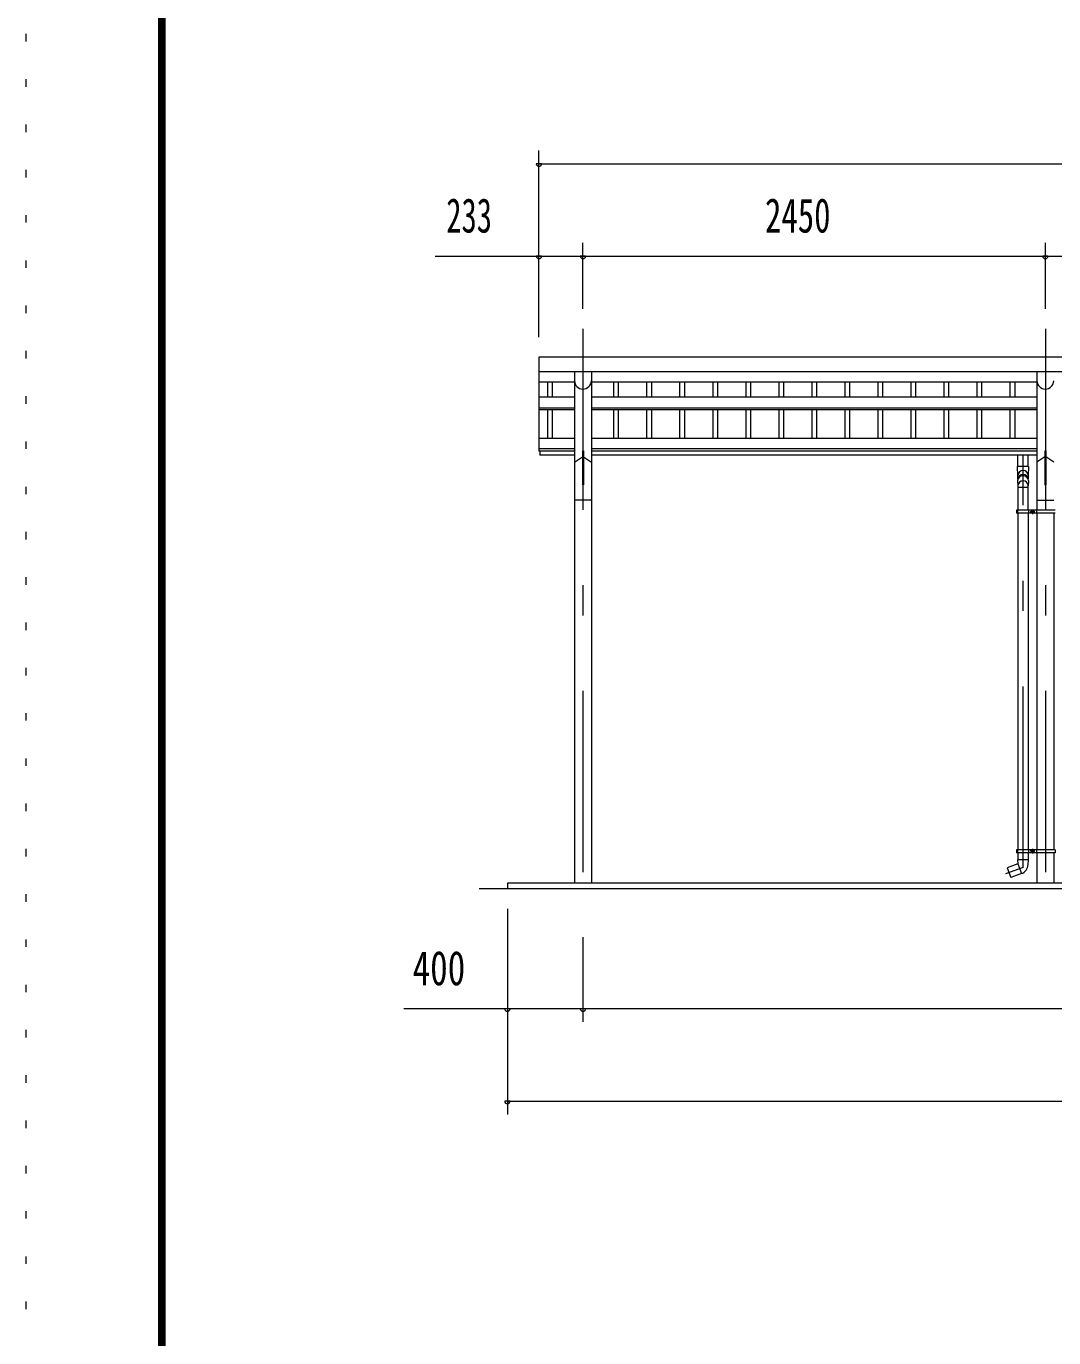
# Model space of a CAD drawing. Units: millimetres, scale not verified. Extents: x -31992 to 32005, y -14700 to 14700.
# Drawn here: x -9575 to -4131, y 748 to 7701 of the extents above; entities that cross this region are included whole.
import ezdxf
from ezdxf.enums import TextEntityAlignment as Align

# ---------------------------------------------------------------- set-up
doc = ezdxf.new("R2010")
doc.units = ezdxf.units.MM
doc.header["$LTSCALE"] = 80
doc.linetypes.add('USER3', pattern=[24, 12, -5, 2, -5])
doc.linetypes.add('USER4', pattern=[3, 0.5, -2.5])
for name, color, linetype, lineweight in [('0-2_1-07BOLD', 7, 'Continuous', 18), ('0-3_1-27CENTER', 3, 'USER3', 18), ('0-4_1-47THIN', 4, 'Continuous', 18), ('0-5_1-57DIM', 3, 'Continuous', 18), ('0-C_F-F1PAPER', 5, 'Continuous', 18), ('0-D_F-E_J_ADD', 5, 'USER4', 18)]:
    doc.layers.add(name, color=color, linetype=linetype, lineweight=lineweight)
doc.styles.add('ＭＳ ゴシック', font='')
doc.styles.get('ＭＳ ゴシック').set_extended_font_data('MS Gothic')

msp = doc.modelspace()

# ---------------------------------------------------------------- linework, layer by layer
at = {"layer": '0-2_1-07BOLD'}
for p, q in [((-6858.06, 5870.39), (3807.94, 5870.39)), ((-6669.61, 5870.39), (-6669.61, 3157.54)), ((-6580.51, 5870.39), (-6580.51, 3157.54)), ((-4219.61, 5870.39), (-4219.61, 5135.54)), ((-6669.61, 5815.14), (-6858.06, 5815.14)), ((-4219.61, 5815.14), (-6580.51, 5815.14)), ((-6858.06, 5735.83), (-6669.61, 5735.83)), ((-6580.51, 5735.83), (-4219.61, 5735.83)), ((-6858.06, 5678.13), (-6669.61, 5678.13)), ((-6858.06, 5669.9), (-6669.61, 5669.9)), ((-6580.51, 5678.13), (-4219.61, 5678.13)), ((-6580.51, 5669.9), (-4219.61, 5669.9)), ((-6669.61, 5515.32), (-6858.06, 5515.32)), ((-4219.61, 5515.32), (-6580.51, 5515.32)), ((-6669.61, 5460.21), (-6858.06, 5460.21)), ((-6669.61, 5448.34), (-6858.06, 5448.34)), ((-6853.06, 5448.34), (-6853.06, 5427.54)), ((-6669.61, 5427.54), (-6853.06, 5427.54)), ((-6627.31, 5450.76), (-6627.31, 5270.12)), ((-6622.81, 5450.76), (-6627.31, 5450.76)), ((-4219.61, 5460.21), (-6580.51, 5460.21)), ((-4219.61, 5448.34), (-6580.51, 5448.34)), ((-4219.61, 5427.54), (-6580.51, 5427.54)), ((-4320.57, 5367.92), (-4320.57, 5427.54)), ((-4265.57, 5367.92), (-4265.57, 5427.54)), ((-4177.32, 5450.76), (-4177.32, 5270.12)), ((-6669.61, 5390.12), (-6627.31, 5418.06)), ((-6622.81, 5418.06), (-6580.51, 5390.12)), ((-4263.57, 5367.92), (-4322.57, 5367.92)), ((-4320.57, 5318.25), (-4322.57, 5367.92)), ((-4263.57, 5367.92), (-4265.57, 5318.25)), ((-4177.32, 5418.05), (-4219.62, 5390.12)), ((-4130.52, 5390.12), (-4172.82, 5418.05)), ((-4320.57, 5300.16), (-4320.57, 5318.25)), ((-4265.57, 5318.25), (-4265.57, 5300.15)), ((-4263.58, 5291.18), (-4265.57, 5265.21)), ((-4320.57, 5258.27), (-4265.57, 5258.27)), ((-4265.57, 5135.54), (-4265.57, 5265.21)), ((-4177.32, 5270.12), (-4172.82, 5270.12)), ((-6580.51, 5189.54), (-6669.61, 5189.54)), ((-4219.62, 5189.54), (-4130.52, 5189.54)), ((-4322.17, 5127.54), (-4328.27, 5127.54)), ((-4122.82, 5119.54), (-4328.27, 5119.54)), ((-4322.17, 5135.54), (-4322.17, 5119.54)), ((-4320.57, 5119.54), (-4320.57, 3335.54)), ((-4265.57, 5119.54), (-4265.57, 3335.54)), ((-4263.97, 5135.54), (-4263.97, 5119.54)), ((-4242.59, 5121.77), (-4247.6, 5124.65)), ((-4237.59, 5124.65), (-4242.59, 5121.77)), ((-4237.59, 5130.43), (-4237.59, 5124.65)), ((-4221.22, 5135.54), (-4221.22, 5119.54)), ((-4219.62, 5119.54), (-4219.62, 3335.54)), ((-4130.52, 5119.54), (-4130.52, 3335.54)), ((-4328.27, 3335.54), (-4328.27, 3319.54)), ((-4122.82, 3335.54), (-4328.27, 3335.54)), ((-4322.17, 3327.54), (-4328.27, 3327.54)), ((-4322.17, 3335.54), (-4322.17, 3319.54)), ((-4322.07, 3282.63), (-4320.57, 3260.63)), ((-4264.07, 3282.63), (-4322.07, 3282.63)), ((-4320.57, 3319.54), (-4320.57, 3282.63)), ((-4265.83, 3256.84), (-4264.07, 3282.63)), ((-4265.57, 3319.54), (-4265.57, 3282.63)), ((-4263.97, 3335.54), (-4263.97, 3319.54)), ((-4242.59, 3333.31), (-4247.6, 3330.43)), ((-4247.6, 3330.43), (-4247.6, 3324.65)), ((-4237.59, 3330.43), (-4242.59, 3333.31)), ((-4221.22, 3335.54), (-4221.22, 3319.54)), ((-4219.62, 3319.54), (-4219.62, 3157.54)), ((-4130.52, 3319.54), (-4130.52, 3157.54)), ((-4320.57, 3260.63), (-4376.95, 3240.11)), ((-4376.95, 3240.11), (-4358.14, 3188.43)), ((-4302.04, 3208.85), (-4358.14, 3188.43)), ((-4320.57, 3260.63), (-4301.76, 3208.95)), ((4124.94, 3127.54), (-7175.06, 3127.54))]:
    msp.add_line(p, q, dxfattribs=at)
for points in [[(3807.94, 5947.54), (-6858.06, 5947.54), (-6858.06, 5448.34)], [(-6622.81, 5450.76), (-6622.81, 5270.12), (-6627.31, 5270.12)], [(-4177.32, 5450.76), (-4172.82, 5450.76), (-4172.82, 5270.12)], [(-4322.57, 5291.05), (-4320.57, 5265.21), (-4320.57, 5135.54)], [(-4122.82, 5135.54), (-4328.27, 5135.54), (-4328.27, 5119.54)], [(-4237.59, 5130.43), (-4242.59, 5133.31), (-4247.6, 5130.43), (-4247.6, 5124.65)], [(-4122.82, 3335.54), (-4122.82, 3319.54), (-4328.27, 3319.54)], [(-4237.59, 3330.43), (-4237.59, 3324.65), (-4242.59, 3321.77), (-4247.6, 3324.65)], [(3974.94, 3157.54), (-7025.06, 3157.54), (-7025.06, 3127.54)]]:
    msp.add_lwpolyline(points, dxfattribs=at)
for centre, radius in [((-4242.59, 5127.54), 6.25), ((-4242.59, 5127.54), 4.9), ((-4242.59, 3327.54), 6.25), ((-4242.59, 3327.54), 4.9)]:
    msp.add_circle(centre, radius, dxfattribs=at)
for centre, radius, start, end in [((-6625.06, 5822.09), 44.55, 180, 0), ((-4175.06, 5822.09), 44.55, 180, 0), ((-4293.07, 5289.34), 29.55, 3.56303, 176.43697), ((-4293.07, 5318.55), 27.55, 3.55867, 176.44133), ((-4293.07, 5297.84), 27.55, 3.55867, 176.44133), ((-4293.07, 5264.23), 27.55, 3.55867, 176.44133), ((-4320.7, 3260.59), 55, 289.83269, 356.09424)]:
    msp.add_arc(centre, radius, start, end, dxfattribs=at)
at = {"layer": '0-3_1-27CENTER'}
for p, q in [((-6625.06, 6097.54), (-6625.06, 2977.54)), ((-4175.06, 6097.54), (-4175.06, 2977.54)), ((-4293.07, 3241.38), (-4293.07, 5427.54)), ((-4230.1, 5127.54), (-4255.1, 5127.54)), ((-4242.59, 5140.04), (-4242.59, 5115.04)), ((-4242.59, 3340.04), (-4242.59, 3315.04)), ((-4230.1, 3327.54), (-4255.1, 3327.54)), ((-4293.06, 3241.38), (-4386.33, 3207.43))]:
    msp.add_line(p, q, dxfattribs=at)
at = {"layer": '0-4_1-47THIN'}
for p, q in [((-6812.56, 5815.14), (-6812.56, 5735.83)), ((-6787.56, 5815.14), (-6787.56, 5735.83)), ((-6462.56, 5815.14), (-6462.56, 5735.83)), ((-6437.55, 5815.14), (-6437.55, 5735.83)), ((-6287.56, 5815.14), (-6287.56, 5735.83)), ((-6262.55, 5815.14), (-6262.55, 5735.83)), ((-6112.56, 5815.14), (-6112.56, 5735.83)), ((-6087.56, 5815.14), (-6087.56, 5735.83)), ((-5937.56, 5815.14), (-5937.56, 5735.83)), ((-5912.56, 5815.14), (-5912.56, 5735.83)), ((-5762.56, 5815.14), (-5762.56, 5735.83)), ((-5737.56, 5815.14), (-5737.56, 5735.83)), ((-5587.56, 5815.14), (-5587.56, 5735.83)), ((-5562.55, 5815.14), (-5562.55, 5735.83)), ((-5412.56, 5815.14), (-5412.56, 5735.83)), ((-5387.55, 5815.14), (-5387.55, 5735.83)), ((-5237.56, 5815.14), (-5237.56, 5735.83)), ((-5212.56, 5815.14), (-5212.56, 5735.83)), ((-5062.56, 5815.14), (-5062.56, 5735.83)), ((-5037.55, 5815.14), (-5037.55, 5735.83)), ((-4887.56, 5815.14), (-4887.56, 5735.83)), ((-4862.55, 5815.14), (-4862.55, 5735.83)), ((-4712.56, 5815.14), (-4712.56, 5735.83)), ((-4687.55, 5815.14), (-4687.55, 5735.83)), ((-4537.56, 5815.14), (-4537.56, 5735.83)), ((-4512.56, 5815.14), (-4512.56, 5735.83)), ((-4362.55, 5815.14), (-4362.55, 5735.83)), ((-4337.55, 5815.14), (-4337.55, 5735.83)), ((-6812.56, 5669.9), (-6812.56, 5515.32)), ((-6787.56, 5669.9), (-6787.56, 5515.32)), ((-6462.56, 5669.9), (-6462.56, 5515.32)), ((-6437.55, 5669.9), (-6437.55, 5515.32)), ((-6287.56, 5669.9), (-6287.56, 5515.32)), ((-6262.55, 5669.9), (-6262.55, 5515.32)), ((-6112.56, 5669.9), (-6112.56, 5515.32)), ((-6087.56, 5669.9), (-6087.56, 5515.32)), ((-5937.56, 5669.9), (-5937.56, 5515.32)), ((-5912.56, 5669.9), (-5912.56, 5515.32)), ((-5762.56, 5669.9), (-5762.56, 5515.32)), ((-5737.56, 5669.9), (-5737.56, 5515.32)), ((-5587.56, 5669.9), (-5587.56, 5515.32)), ((-5562.55, 5669.9), (-5562.55, 5515.32)), ((-5412.56, 5669.9), (-5412.56, 5515.32)), ((-5387.55, 5669.9), (-5387.55, 5515.32)), ((-5237.56, 5669.9), (-5237.56, 5515.32)), ((-5212.56, 5669.9), (-5212.56, 5515.32)), ((-5062.56, 5669.9), (-5062.56, 5515.32)), ((-5037.55, 5669.9), (-5037.55, 5515.32)), ((-4887.56, 5669.9), (-4887.56, 5515.32)), ((-4862.55, 5669.9), (-4862.55, 5515.32)), ((-4712.56, 5669.9), (-4712.56, 5515.32)), ((-4687.55, 5669.9), (-4687.55, 5515.32)), ((-4537.56, 5669.9), (-4537.56, 5515.32)), ((-4512.56, 5669.9), (-4512.56, 5515.32)), ((-4362.55, 5669.9), (-4362.55, 5515.32)), ((-4337.55, 5669.9), (-4337.55, 5515.32))]:
    msp.add_line(p, q, dxfattribs=at)
at = {"layer": '0-5_1-57DIM'}
for p, q in [((-6858.06, 6052.54), (-6858.06, 7042.54)), ((-6844.06, 6972.54), (-6872.06, 6972.54)), ((-6858.06, 6972.54), (3807.94, 6972.54)), ((-6625.06, 6202.54), (-6625.06, 6552.54)), ((-4175.06, 6202.54), (-4175.06, 6552.54)), ((-7407.56, 6482.54), (4357.44, 6482.54)), ((-6844.06, 6482.54), (-6872.06, 6482.54)), ((-6611.06, 6482.54), (-6639.06, 6482.54)), ((-4161.06, 6482.54), (-4189.06, 6482.54)), ((-7025.06, 3022.54), (-7025.06, 1932.54)), ((-6625.06, 2872.54), (-6625.06, 2422.54)), ((4524.44, 2492.54), (-7574.56, 2492.54)), ((-7011.06, 2492.54), (-7039.06, 2492.54)), ((-6611.06, 2492.54), (-6639.06, 2492.54)), ((-7011.06, 2002.54), (-7039.06, 2002.54)), ((-7025.06, 2002.54), (3974.94, 2002.54))]:
    msp.add_line(p, q, dxfattribs=at)
for centre in [(-6858.06, 6972.54), (-6858.06, 6482.54), (-6625.06, 6482.54), (-4175.06, 6482.54), (-7025.06, 2492.54), (-6625.06, 2492.54), (-7025.06, 2002.54)]:
    msp.add_arc(centre, 14, 180, 0, dxfattribs=at)
at = {"layer": '0-C_F-F1PAPER'}
for p, q in [((-8874.51, 14140), (-8874.51, -14000)), ((-8871.01, 14136.5), (-8871.01, -13996.5)), ((-8867.51, 14133), (-8867.51, -13993)), ((-8864.01, 14129.5), (-8864.01, -13989.5)), ((-8860.51, 14126), (-8860.51, -13986)), ((-8857.01, 14122.5), (-8857.01, -13982.5)), ((-8853.51, 14119), (-8853.51, -13979)), ((-8850.01, 14115.5), (-8850.01, -13975.5)), ((-8846.51, 14112), (-8846.51, -13972)), ((-8843.01, 14108.5), (-8843.01, -13968.5)), ((-8839.51, 14105), (-8839.51, -13965))]:
    msp.add_line(p, q, dxfattribs=at)
at = {"layer": '0-D_F-E_J_ADD'}
msp.add_lwpolyline([(-9574.51, -14700), (-9574.51, 14700), (32005.49, 14700)], dxfattribs=at)

# ---------------------------------------------------------------- texts
at = {"layer": '0-5_1-57DIM', "color": 7, "style": 'ＭＳ ゴシック'}
for s, width, p in [('233', 0.65, (-7349, 6552.54)), ('2450', 0.7, (-5660.48, 6552.54)), ('400', 0.75, (-7527.48, 2562.54))]:
    msp.add_text(s, height=182.3, dxfattribs=dict(at, width=width)).set_placement(p, align=Align.BOTTOM_LEFT)

doc.saveas('drawing.dxf')
